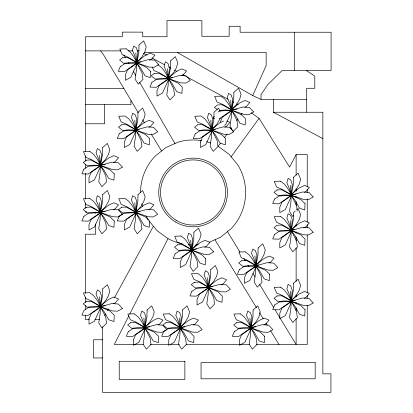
<?xml version="1.0" encoding="UTF-8"?>
<svg xmlns="http://www.w3.org/2000/svg" width="413" height="413" viewBox="0 0 413 413"><rect width="100%" height="100%" fill="white"/><g stroke="black" fill="none" stroke-linecap="round" stroke-linejoin="round"><path stroke-width="0.62" d="M100.529 307.442L100.529 306.745M100.529 213.216L100.529 212.519M100.529 166.103L100.529 165.406M135.867 213.216L135.867 212.519M135.867 130.771L135.867 130.069M136.909 63.576L136.909 62.874M144.963 328.572L144.963 327.87M168.525 79.353L168.525 78.651M180.295 328.572L180.295 327.87M191.787 250.779L191.787 250.077M208.565 288.228L208.565 287.531M211.895 130.771L211.895 130.069M231.76 110.906L231.76 110.204M250.965 328.572L250.965 327.87M255.993 266.566L255.993 265.864M291.325 301.903L291.325 301.201M291.325 231.228L291.325 230.531M291.325 195.896L291.325 195.194M100.338 307.138L100.178 313.049L98.759 323.033L101.918 328.015L106.575 323.276L105.733 317.019L100.638 307.096M135.676 130.467L135.516 136.378L134.096 146.357L137.25 151.339L141.907 146.6L141.065 140.348L135.975 130.425M135.676 212.912L135.516 218.823L134.096 228.802L137.25 233.789L141.907 229.05L141.065 222.793L135.975 212.871M144.767 328.263L144.607 334.179L143.192 344.158L146.347 349.14L151.003 344.401L150.162 338.149L145.066 328.227M168.334 79.048L168.174 84.959L166.754 94.938L169.908 99.92L174.565 95.181L173.728 88.929L168.633 79.007M180.104 328.263L179.944 334.179L178.524 344.158L181.684 349.14L186.34 344.401L185.499 338.149L180.404 328.227M211.704 130.467L211.544 136.378L210.124 146.357L213.278 151.339L217.94 146.6L217.099 140.348L212.003 130.425M208.374 287.923L208.214 293.834L206.794 303.818L209.949 308.8L214.605 304.061L213.764 297.804L208.673 287.882M231.564 110.601L231.404 116.512L229.989 126.492L233.144 131.479L237.8 126.734L236.959 120.482L231.863 110.56M250.789 327.674L250.614 334.179L249.194 344.158L252.353 349.14L257.01 344.401L256.168 338.149L251.073 328.227M255.817 265.667L255.637 272.172L254.222 282.151L257.376 287.138L262.033 282.394L261.192 276.142L256.096 266.22M291.134 230.924L290.974 236.835L289.554 246.819L292.714 251.801L297.37 247.062L296.529 240.805L291.433 230.888M291.15 301.005L290.974 307.509L289.554 317.489L292.714 322.47L297.37 317.731L296.529 311.474L291.433 301.557M100.421 165.272L101.479 154.534L99.931 150.162L97.344 148.572L96.053 152.898L98.47 158.618L100.421 165.272L99.44 155.494M100.421 212.385L101.479 201.647L99.931 197.275L97.344 195.685L96.053 200.011L98.47 205.731L100.421 212.385L99.44 202.607M100.421 306.611L101.479 295.873L99.931 291.501L97.344 289.911L96.053 294.237L98.47 299.957L100.421 306.611L99.44 296.833M136.796 62.745L137.854 52.002L136.305 47.634L133.719 46.039L132.428 50.371L134.844 56.085L136.796 62.745L135.815 52.962M135.758 129.94L136.811 119.197L135.268 114.829L132.676 113.234L131.391 117.566L133.807 123.281L135.758 129.94L134.772 120.157M135.82 211.786L136.811 201.647L135.268 197.275L132.676 195.685L131.391 200.011L133.807 205.731L135.758 212.385M168.416 78.522L169.475 67.778L167.926 63.411L165.339 61.816L164.049 66.147L166.465 71.867L168.416 78.522L167.43 68.739M144.849 327.741L145.908 316.998L144.359 312.631L141.773 311.035L140.487 315.362L142.903 321.082L144.849 327.741L143.869 317.958M180.187 327.741L181.245 316.998L179.696 312.631L177.11 311.035L175.819 315.362L178.235 321.082L180.187 327.741L179.201 317.958M191.678 249.948L192.737 239.21L191.188 234.837L188.602 233.247L187.311 237.573L189.727 243.293L191.678 249.948L190.692 240.17M211.786 129.94L212.845 119.197L211.296 114.829L208.71 113.234L207.419 117.566L209.835 123.281L211.786 129.94L210.8 120.157M208.457 287.396L209.515 276.658L207.966 272.286L205.375 270.696L204.089 275.022L206.505 280.742L208.457 287.396L207.471 277.619M231.647 110.075L232.705 99.337L231.156 94.964L228.57 93.374L227.279 97.7L229.7 103.42L231.647 110.075L230.666 100.297M255.879 265.735L256.938 254.997L255.389 250.624L252.802 249.034L251.517 253.36L253.933 259.08L255.879 265.735L254.898 255.957M250.856 327.741L251.915 316.998L250.366 312.631L247.779 311.035L246.489 315.362L248.905 321.082L250.856 327.741L249.875 317.958M291.217 195.065L292.275 184.327L290.726 179.954L288.14 178.359L286.849 182.691L289.265 188.411L291.217 195.065L290.231 185.287M291.217 230.402L292.275 219.659L290.726 215.287L288.14 213.697L286.849 218.023L289.265 223.743L291.217 230.402L290.231 220.619M291.217 301.072L292.275 290.329L290.726 285.961L288.14 284.366L286.849 288.692L289.265 294.412L291.217 301.072L290.231 291.289M220.175 117.819L219.84 119.042L216.97 123.977L211.905 129.723L213.877 119.187L214.017 112.212L218.663 108.046L220.041 111.371M214.11 116.316L213.139 118.619L214.393 118.665M220.227 122.238L222.421 117.116L232.251 110.297L225.663 124.685L224.574 125.273M306.714 99.383L260.985 99.383L252.694 95.568L266.158 65.605L266.158 52.472L144.467 52.472M136.853 64.092L130.813 77.35L125.371 80.308L125.376 74.908L127.571 69.782L136.879 63.313M100.478 166.625L94.438 179.882L88.996 182.835L89.002 177.435L91.19 172.314L100.504 165.845M135.541 131.85L129.77 144.545L124.328 147.503L124.334 142.103L126.528 136.977L136.357 130.162M100.478 213.738L94.438 226.995L88.996 229.948L89.002 224.548L91.19 219.427L100.504 212.958M168.741 79.306L162.433 93.132L156.986 96.084L156.992 90.684L159.186 85.563L168.499 79.089M135.541 214.301L129.77 226.995L124.328 229.948L124.334 224.548L126.528 219.427L136.357 212.607M191.735 251.295L185.695 264.557L180.249 267.51L180.259 262.11L182.448 256.989L191.761 250.515M180.244 329.089L174.203 342.346L168.762 345.304L168.767 339.899L170.956 334.778L180.269 328.309M208.782 288.186L202.468 302.006L197.027 304.964L197.032 299.559L199.226 294.438L208.539 287.969M256.483 265.957L249.896 280.344L244.455 283.297L244.46 277.897L246.654 272.776L255.962 266.302M291.273 196.412L285.233 209.675L279.792 212.628L279.797 207.228L281.986 202.107L291.299 195.633M291.273 231.75L285.233 245.007L279.792 247.965L279.797 242.56L281.986 237.439L291.299 230.97M251.455 327.963L244.873 342.346L239.432 345.304L239.437 339.899L241.626 334.778L250.939 328.309M291.273 302.419L285.233 315.677L279.792 318.635L279.797 313.23L281.986 308.108L291.299 301.64M128.908 315.708L114.313 344.473L143.254 344.473M129.78 313.983L168.014 238.626L156.919 230.562L149.475 221.363M307.236 186.764L307.236 154.581L296.126 154.581L289.611 167.131L259.054 118.335L251.218 112.795M104.737 315.604L105.661 313.911M107.509 310.514L108.433 308.821M114.597 297.505L153.414 226.231M231.177 156.759L259.054 118.335M220.408 143.234L218.162 146.326L229.251 154.385L237.878 165.045A52.523 52.523 0 0 1 231.177 228.642L220.516 237.269L209.148 242.323M224.522 137.57L227.14 133.967M230.882 128.815L231.631 127.787M236.866 120.575L237.991 119.032M240.98 114.912L242.106 113.368M293.56 215.607L292.714 216.469L289.554 211.482L290.974 201.503L291.15 194.998L296.529 205.473L297.283 211.1M295.305 211.007L293.447 212.669L293.307 219.649L291.335 230.186L296.405 224.44L299.27 219.504L300.623 214.605L298.093 208.508L296.699 209.758M99.956 307.169L88.191 315.393L81.908 315.16L83.854 310.545L88.392 307.551L99.853 306.838M179.722 328.299L167.957 336.523L161.674 336.285L163.62 331.67L168.158 328.676L179.619 327.968M218.11 112.011L219.623 111.014L231.683 110.261L219.417 118.856M149.325 60.215L151.612 59.074L154.973 55.156L150.218 53.117L145.113 55.445L136.249 62.528L141.04 61.914M181.513 75.708L183.227 74.851L186.588 70.933L181.834 68.894L176.728 71.222L167.864 78.305L172.655 77.69M148.856 127.127L150.569 126.27L153.93 122.351L149.176 120.312L144.07 122.64L135.206 129.723L139.398 129.186M113.523 162.459L115.232 161.607L118.593 157.683L113.843 155.644L108.738 157.972L99.869 165.055L105.258 164.369M244.749 107.261L246.463 106.409L249.824 102.486L245.069 100.447L239.963 102.775L231.099 109.858L237.088 109.094M224.884 127.127L226.598 126.27L229.958 122.351L226.789 120.988M113.523 209.572L115.232 208.72L118.593 204.796L113.843 202.757L108.738 205.085L99.869 212.168L105.258 211.482M148.856 209.572L150.569 208.72L153.93 204.796L149.176 202.757L144.07 205.085L135.206 212.168L139.997 211.559M304.319 192.251L306.028 191.4L309.389 187.476L304.639 185.437L299.528 187.765L290.664 194.848L296.054 194.156M204.776 247.134L206.49 246.282L209.85 242.359L205.096 240.32L199.99 242.648L191.126 249.731L196.516 249.039M113.523 303.798L115.232 302.946L118.593 299.022L113.843 296.983L108.738 299.311L99.869 306.394L105.258 305.708M303.746 227.873L306.028 226.732L309.389 222.814L304.639 220.774L299.528 223.103L290.664 230.186L294.856 229.649M220.986 284.872L223.268 283.731L226.629 279.808L221.874 277.768L216.768 280.097L207.904 287.185L212.695 286.57M268.982 262.921L270.696 262.069L274.056 258.146L269.302 256.106L264.196 258.435L255.332 265.518L258.925 265.058M157.952 324.928L159.666 324.071L163.027 320.152L158.272 318.113L153.166 320.442L144.302 327.524L149.692 326.833M193.289 324.928L194.998 324.071L198.359 320.152L193.609 318.113L188.498 320.442L179.634 327.524L185.024 326.833M304.319 298.258L306.028 297.401L309.389 293.483L304.639 291.444L299.528 293.772L290.664 300.855L295.455 300.241M263.959 324.928L265.667 324.071L269.028 320.152L264.279 318.113L259.173 320.442L250.304 327.524L255.693 326.833M223.505 121.086L220.098 122.64L211.234 129.723L215.426 129.186M168.989 78.434L179.913 75.434L186.278 75.94L190.383 80.406L185.695 83.08L180.657 82.868L168.953 78.78M136.331 129.852L147.25 126.853L153.621 127.359L157.72 131.824L153.037 134.499L147.999 134.287L136.295 130.198M212.359 129.852L223.283 126.853L229.649 127.359L233.753 131.824L229.065 134.499L224.027 134.287L212.323 130.198M136.331 212.303L147.25 209.303L153.621 209.804L157.72 214.275L153.037 216.949L147.999 216.737L136.295 212.643M255.848 265.817L267.376 262.647L273.747 263.153L277.846 267.619L273.163 270.298L268.12 270.087L256.421 265.993M209.03 287.314L219.948 284.314L226.319 284.815L230.423 289.286L225.735 291.96L220.697 291.748L208.993 287.66M145.428 327.654L156.346 324.654L162.717 325.16L166.816 329.626L162.133 332.3L157.09 332.088L145.391 327.999M180.76 327.654L191.684 324.654L198.049 325.16L202.153 329.626L197.466 332.3L192.427 332.088L180.729 327.999M251.429 327.654L262.353 324.654L268.718 325.16L272.823 329.626L268.135 332.3L263.096 332.088L251.398 327.999M219.768 110.514L224.646 109.956L232.571 110.374L222.096 104.763L217.548 104.938L214.45 107.323L217.181 109.543M85.47 50.882L120.741 50.882M128.283 50.882L132.681 50.882M137.08 50.882L138.964 50.882M85.47 88.428L123.885 88.428L138.247 112.687M85.47 104.592L130.921 104.592L130.921 100.648M273.36 99.383L273.36 112.243L322.852 112.243L322.852 373.848L330.932 373.848L330.932 392.35L102.579 392.35L102.579 326.714M85.47 123.781L104.665 123.781L104.665 104.592M85.47 211.993L86.735 211.993M89.275 319.564L85.47 319.564L85.47 315.073M94.975 319.564L99.409 319.564M102.579 339.77L93.488 339.77L93.488 357.947L102.579 357.947M150.327 344.473L168.979 344.473M170.264 344.473L179.268 344.473M186.346 344.473L249.369 344.473M256.442 344.473L307.236 344.473L307.236 305.207M290.308 230.604L284.216 230.284L278.114 230.981L274.02 227.646L277.118 225.261L281.661 225.09L292.136 230.702M168.649 78.857L178.137 83.075L182.247 87.164L181.957 93.431L176.723 91.665L172.071 83.488L168.091 78.609M231.884 110.416L241.373 114.628L245.477 118.717L245.193 124.984L239.953 123.219L235.302 115.041L231.724 110.653M212.019 130.276L221.507 134.493L225.617 138.582L225.328 144.849L220.093 143.084L215.441 134.906L211.461 130.028M135.991 130.276L145.479 134.493L149.583 138.582L149.299 144.849L144.065 143.084L139.413 134.906L135.433 130.028M291.454 230.738L300.938 234.956L305.047 239.044L304.758 245.312L299.523 243.546L294.872 235.364L290.897 230.49M135.991 212.726L145.479 216.939L149.583 221.032L149.299 227.3L144.065 225.534L139.413 217.352L135.433 212.478M208.689 287.737L218.178 291.955L222.287 296.044L221.998 302.311L216.763 300.545L212.112 292.363L208.131 287.489M180.424 328.077L189.908 332.295L194.017 336.383L193.728 342.651L188.493 340.885L183.842 332.702L180.264 328.32M100.658 306.952L110.142 311.17L114.251 315.258L113.967 321.526L108.727 319.76L104.076 311.578L100.498 307.189M145.087 328.077L154.576 332.295L158.68 336.383L158.396 342.651L153.161 340.885L148.504 332.702L144.529 327.829M273.36 112.243L322.852 138.592M143.595 53.396L146.992 55.239M152.082 58.006L164.534 64.769M168.499 66.921L170.76 68.15M174.725 70.303L176.986 71.532M182.649 74.608L185.478 76.147M186.609 76.761L227.924 99.203M232.452 101.665L233.588 102.279M236.417 103.813L238.115 104.737M177.275 52.472L252.694 95.568M231.435 109.672L223.025 104.582L217.057 102.032L214.662 96.374L220.996 96.152L224.791 99.089L228.136 103.415L231.641 109.445M168.205 78.119L159.79 73.024L153.822 70.478L152.387 67.082M211.575 129.537L203.16 124.442L197.192 121.897L194.797 116.234L201.131 116.017L204.925 118.949L208.271 123.281L211.781 129.305M135.547 129.537L127.132 124.442L121.164 121.897L118.768 116.234L125.103 116.017L128.897 118.949L132.243 123.281L135.753 129.305M135.547 211.983L127.132 206.892L121.164 204.347L118.768 198.684L125.103 198.467L128.897 201.399L132.243 205.726L135.753 211.755M208.245 286.999L199.83 281.903L193.862 279.358L191.467 273.695L197.801 273.478L201.596 276.411L204.941 280.737L208.451 286.767M100.209 306.209L91.8 301.118L85.827 298.573L83.436 292.91L89.766 292.693L93.565 295.625L96.91 299.952L100.736 306.529M306.415 70.515L314.794 76.152L314.794 88.274L306.714 88.274L306.714 112.243M157.761 64.598L161.555 67.531L164.901 71.862L168.411 77.887M100.622 50.882L103.637 54.975L123.885 88.428M214.956 239.741L256.504 307.731M259.519 312.667L263.205 318.702M265.884 323.085L267.226 325.279M270.577 330.761L278.951 344.473M227.501 231.616L239.886 251.982M243.902 258.59L245.245 260.794M247.919 265.198L248.925 266.85M252.942 273.452L254.95 276.756M259.638 284.464L273.695 307.587M275.037 309.786L296.126 344.473L296.126 318.722M142.578 119.801L144.576 123.089M151.235 134.034L161.555 151.003M123.885 54.975L125.49 57.758M128.381 62.776L129.021 63.886M133.198 71.129L135.763 75.589M139.62 82.275L174.942 143.554M134.772 202.607L135.696 211.776M307.236 189.34L307.236 192.556M307.236 198.994L307.236 222.168M307.236 224.744L307.236 227.961M307.236 235.043L307.236 292.977M307.236 295.548L307.236 298.124M296.126 154.581L296.126 175.179M296.126 188.695L296.126 191.271M296.126 196.418L296.126 197.708M296.126 201.57L296.126 205.431M296.126 224.744L296.126 226.03M296.126 231.822L296.126 233.113M296.126 236.974L296.126 240.836M296.126 247.914L296.126 281.387M296.126 294.908L296.126 296.839M296.126 302.631L296.126 303.916M296.126 307.778L296.126 310.999M294.293 32.24L294.293 70.515M260.985 99.383L260.985 94.716L267.738 84.65L282.172 70.515L331.092 70.515L331.092 32.24L240.118 32.24L240.118 26.267L229.148 26.267L229.148 36.272L201.88 36.272L201.88 20.65L166.991 20.65L166.991 36.742L142.748 36.742L142.748 32.121L122.274 32.121L122.274 36.742L85.47 36.742L85.47 151.468M95.573 211.993L95.573 213.263M95.573 224.058L95.573 234.217L85.47 234.217L85.47 293.256M85.47 155.975L85.47 161.127M85.47 164.348L85.47 168.21M85.47 173.362L85.47 199.118M85.47 202.979L85.47 208.131M85.47 297.107L85.47 302.239M85.47 305.45L85.47 309.941M198.173 244.749A52.523 52.523 0 0 1 195.685 244.935M193.207 244.997A52.523 52.523 0 0 1 191.962 244.986M190.083 244.914A52.523 52.523 0 0 1 188.204 244.77M182.019 243.82A52.523 52.523 0 0 1 168.014 238.626M148.298 219.902A52.523 52.523 0 0 1 146.176 216.092M142.552 206.784A52.523 52.523 0 0 1 141.793 203.759M140.565 192.592A52.523 52.523 0 0 1 154.999 156.31L165.659 147.684L178.184 142.108A52.523 52.523 0 0 1 201.704 140.663M206.567 141.711A52.523 52.523 0 0 1 210.749 143.012M89.002 318.774L88.996 324.179L94.438 321.221L101.02 306.833L91.19 313.653L89.002 318.774M133.43 339.899L133.425 345.304L138.866 342.346L145.453 327.963L135.624 334.778L133.43 339.899M200.362 142.103L200.357 147.503L205.803 144.545L212.385 130.162L202.556 136.977L200.362 142.103M102.651 147.544L102.512 154.524L100.54 165.061L105.609 159.31L108.474 154.374L109.827 149.475L107.297 143.383L102.651 147.544M102.651 194.657L102.512 201.637L100.54 212.174L105.609 206.423L108.474 201.492L109.827 196.588L107.297 190.496L102.651 194.657M102.651 288.883L102.512 295.863L100.54 306.4L105.609 300.649L108.474 295.718L109.827 290.819L107.297 284.722L102.651 288.883M139.026 45.017L138.887 51.992L136.915 62.528L141.984 56.782L144.849 51.847L146.202 46.948L143.672 40.851L139.026 45.017M137.983 112.212L137.849 119.187L135.877 129.723L140.941 123.977L143.807 119.042L145.159 114.143L142.635 108.046L137.983 112.212M137.983 194.657L137.849 201.637L135.877 212.174L140.941 206.423L143.807 201.492L145.159 196.588L142.635 190.496L137.983 194.657M147.08 310.013L146.94 316.988L144.973 327.524L150.038 321.779L152.903 316.843L154.256 311.944L151.731 305.847L147.08 310.013M170.646 60.794L170.507 67.768L168.535 78.305L173.599 72.559L176.47 67.624L177.817 62.724L175.293 56.627L170.646 60.794M182.417 310.013L182.278 316.988L180.305 327.524L185.375 321.779L188.24 316.843L189.593 311.944L187.063 305.847L182.417 310.013M193.909 232.22L193.769 239.194L191.797 249.736L196.862 243.985L199.732 239.05L201.085 234.15L198.555 228.059L193.909 232.22M210.682 269.668L210.547 276.648L208.575 287.185L213.64 281.434L216.505 276.504L217.857 271.604L215.333 265.507L210.682 269.668M233.877 92.347L233.737 99.321L231.77 109.863L236.835 104.112L239.7 99.177L241.053 94.278L238.523 88.186L233.877 92.347M253.086 310.013L252.947 316.988L250.975 327.524L256.045 321.779L258.91 316.843L260.262 311.944L257.733 305.847L253.086 310.013M258.11 248.006L257.97 254.981L256.003 265.523L261.068 259.772L263.933 254.836L265.285 249.937L262.761 243.846L258.11 248.006M293.447 177.337L293.307 184.312L291.335 194.848L296.405 189.102L299.27 184.167L300.623 179.268L298.093 173.176L293.447 177.337M293.447 283.339L293.307 290.318L291.335 300.855L296.405 295.109L299.27 290.174L300.623 285.275L298.093 279.178L293.447 283.339M100.354 165.21L100.178 171.71L98.759 181.689L101.918 186.676L106.575 181.937L105.733 175.68L100.354 165.21M100.354 212.323L100.178 218.823L98.759 228.802L101.918 233.789L106.575 229.05L105.733 222.793L100.354 212.323M136.729 62.678L136.553 69.183L135.134 79.162L138.293 84.144L142.95 79.404L142.108 73.153L136.729 62.678M191.611 249.88L191.436 256.385L190.016 266.364L193.17 271.351L197.832 266.607L196.991 260.355L191.611 249.88M114.251 173.914L113.967 180.187L108.727 178.421L104.076 170.239L100.101 165.365L110.142 169.826L114.251 173.914M114.251 221.032L113.967 227.3L108.727 225.534L104.076 217.352L100.101 212.478L110.142 216.939L114.251 221.032M150.626 71.387L150.342 77.654L145.102 75.889L140.451 67.711L136.476 62.833L146.522 67.298L150.626 71.387M205.509 258.59L205.22 264.857L199.985 263.091L195.334 254.914L191.353 250.041L201.399 254.501L205.509 258.59M264.687 336.383L264.403 342.651L259.163 340.885L254.511 332.702L250.536 327.829L260.577 332.295L264.687 336.383M269.71 274.377L269.426 280.644L264.191 278.878L259.534 270.701L255.559 265.827L265.605 270.288L269.71 274.377M305.047 203.707L304.758 209.974L299.523 208.209L294.872 200.031L290.897 195.153L300.938 199.618L305.047 203.707M305.047 309.714L304.758 315.981L299.523 314.216L294.872 306.033L290.897 301.16L300.938 305.625L305.047 309.714M120.229 66.674L118.288 71.289L124.566 71.526L136.832 62.926L124.772 63.679L120.229 66.674M83.854 169.206L81.908 173.821L88.191 174.054L100.457 165.458L88.392 166.212L83.854 169.206M83.854 216.319L81.908 220.934L88.191 221.167L100.457 212.571L88.392 213.325L83.854 216.319M119.187 133.869L117.246 138.484L123.523 138.722L135.789 130.121L123.73 130.875L119.187 133.869M151.85 82.45L149.904 87.066L156.181 87.303L168.452 78.707L156.388 79.456L151.85 82.45M119.187 216.319L117.246 220.934L123.523 221.167L135.789 212.571L123.73 213.325L119.187 216.319M195.22 133.869L193.274 138.484L199.551 138.722L211.823 130.121L199.758 130.875L195.22 133.869M128.283 331.67L126.342 336.285L132.619 336.523L144.886 327.922L132.826 328.676L128.283 331.67M175.112 253.881L173.166 258.492L179.443 258.729L191.715 250.133L179.65 250.887L175.112 253.881M191.89 291.33L189.944 295.945L196.221 296.178L208.488 287.582L196.428 288.336L191.89 291.33M239.313 269.668L237.372 274.278L243.649 274.516L255.915 265.92L243.856 266.674L239.313 269.668M274.65 198.999L272.704 203.609L278.987 203.846L291.253 195.251L279.188 196.005L274.65 198.999M274.65 234.331L272.704 238.946L278.987 239.184L291.253 230.583L279.188 231.337L274.65 234.331M234.29 331.67L232.343 336.285L238.626 336.523L250.892 327.922L238.828 328.676L234.29 331.67M274.65 305L272.704 309.616L278.987 309.853L291.253 301.253L279.188 302.006L274.65 305M122.697 57.608L119.6 59.988L123.699 63.323L129.796 62.626L137.72 63.044L127.245 57.433L122.697 57.608M154.312 73.385L151.215 75.765L155.314 79.1L161.411 78.403L169.335 78.821L158.86 73.209L154.312 73.385M121.654 124.803L118.557 127.183L122.656 130.518L128.753 129.821L136.677 130.24L126.202 124.628L121.654 124.803M86.322 160.136L83.225 162.521L87.319 165.856L93.421 165.159L101.34 165.577L90.865 159.96L86.322 160.136M86.322 207.249L83.225 209.634L87.319 212.969L93.421 212.272L101.34 212.69L90.865 207.073L86.322 207.249M197.682 124.803L194.59 127.183L198.684 130.518L204.781 129.821L212.705 130.24L202.231 124.628L197.682 124.803M121.654 207.249L118.557 209.634L122.656 212.969L128.753 212.272L136.677 212.69L126.202 207.073L121.654 207.249M86.322 301.475L83.225 303.86L87.319 307.195L93.421 306.498L101.34 306.916L90.865 301.304L86.322 301.475M177.58 244.811L174.482 247.196L178.576 250.526L184.673 249.829L192.597 250.247L182.123 244.635L177.58 244.811M277.118 189.928L274.02 192.313L278.114 195.643L284.216 194.946L292.136 195.364L281.661 189.753L277.118 189.928M130.751 322.599L127.653 324.985L131.752 328.32L137.849 327.623L145.774 328.041L135.299 322.429L130.751 322.599M194.353 282.26L191.255 284.645L195.354 287.98L201.451 287.283L209.376 287.701L198.901 282.089L194.353 282.26M241.781 260.598L238.683 262.983L242.782 266.313L248.879 265.616L256.803 266.034L246.329 260.422L241.781 260.598M166.088 322.599L162.99 324.985L167.084 328.32L173.186 327.623L181.106 328.041L170.631 322.429L166.088 322.599M236.757 322.599L233.66 324.985L237.754 328.32L243.856 327.623L251.775 328.041L241.3 322.429L236.757 322.599M277.118 295.93L274.02 298.315L278.114 301.65L284.216 300.953L292.136 301.371L281.661 295.76L277.118 295.93M158.762 64.629L154.08 67.304L149.036 67.092L136.765 62.822L148.293 59.658L154.658 60.164L158.762 64.629M122.387 167.162L117.7 169.836L112.661 169.624L100.39 165.355L111.918 162.19L118.283 162.691L122.387 167.162M253.613 111.959L248.931 114.638L243.887 114.427L231.616 110.157L243.143 106.988L249.509 107.494L253.613 111.959M122.387 214.275L117.7 216.949L112.661 216.737L100.39 212.468L111.918 209.303L118.283 209.804L122.387 214.275M213.645 251.832L208.957 254.511L203.919 254.3L191.647 250.03L203.175 246.86L209.541 247.366L213.645 251.832M313.183 196.949L308.496 199.629L303.457 199.417L291.186 195.148L302.714 191.978L309.079 192.484L313.183 196.949M122.387 308.501L117.7 311.175L112.661 310.963L100.39 306.694L111.918 303.529L118.283 304.03L122.387 308.501M313.183 232.287L308.496 234.961L303.457 234.749L291.186 230.48L302.714 227.315L309.079 227.821L313.183 232.287M313.183 302.956L308.496 305.63L303.457 305.419L291.186 301.149L302.714 297.985L309.079 298.491L313.183 302.956M126.146 48.822L119.811 49.039L122.207 54.702L128.175 57.247L137.111 62.657L133.285 56.08L129.94 51.754L126.146 48.822M89.766 151.354L83.436 151.571L85.827 157.234L91.8 159.779L100.736 165.19L96.91 158.613L93.565 154.286L89.766 151.354M280.561 181.142L274.232 181.364L276.622 187.022L282.595 189.567L291.532 194.982L287.701 188.405L284.356 184.079L280.561 181.142M89.766 198.467L83.436 198.684L85.827 204.347L91.8 206.892L100.736 212.303L96.91 205.726L93.565 201.399L89.766 198.467M280.561 216.479L274.232 216.696L276.622 222.359L282.595 224.904L291.532 230.315L287.701 223.738L284.356 219.411L280.561 216.479M181.023 236.024L174.694 236.246L177.084 241.904L183.057 244.455L191.993 249.865L188.163 243.288L184.817 238.962L181.023 236.024M245.229 251.811L238.895 252.033L241.29 257.691L247.258 260.242L256.194 265.652L252.369 259.075L249.024 254.749L245.229 251.811M280.561 287.149L274.232 287.365L276.622 293.029L282.595 295.574L291.532 300.984L287.701 294.407L284.356 290.081L280.561 287.149M134.199 313.818L127.865 314.035L130.26 319.698L136.228 322.243L145.164 327.654L141.339 321.077L137.994 316.75L134.199 313.818M169.531 313.818L163.202 314.035L165.592 319.698L171.565 322.243L180.502 327.654L176.671 321.077L173.326 316.75L169.531 313.818M240.201 313.818L233.872 314.035L236.262 319.698L242.235 322.243L251.171 327.654L247.346 321.077L244 316.75L240.201 313.818M184.874 361.277L119.223 361.277L119.223 379.459L184.874 379.459L184.874 361.277M315.181 362.64L201.048 362.64L201.048 378.798L315.181 378.798L315.181 362.64M175.556 222.008A34.341 34.341 0 0 0 227.429 192.892A34.341 34.341 0 0 0 176.279 162.526A34.341 34.341 0 0 0 175.556 222.008M176.47 220.475A32.56 32.56 0 0 0 225.643 192.866A32.56 32.56 0 0 0 177.151 164.08A32.56 32.56 0 0 0 176.47 220.475"/></g></svg>
